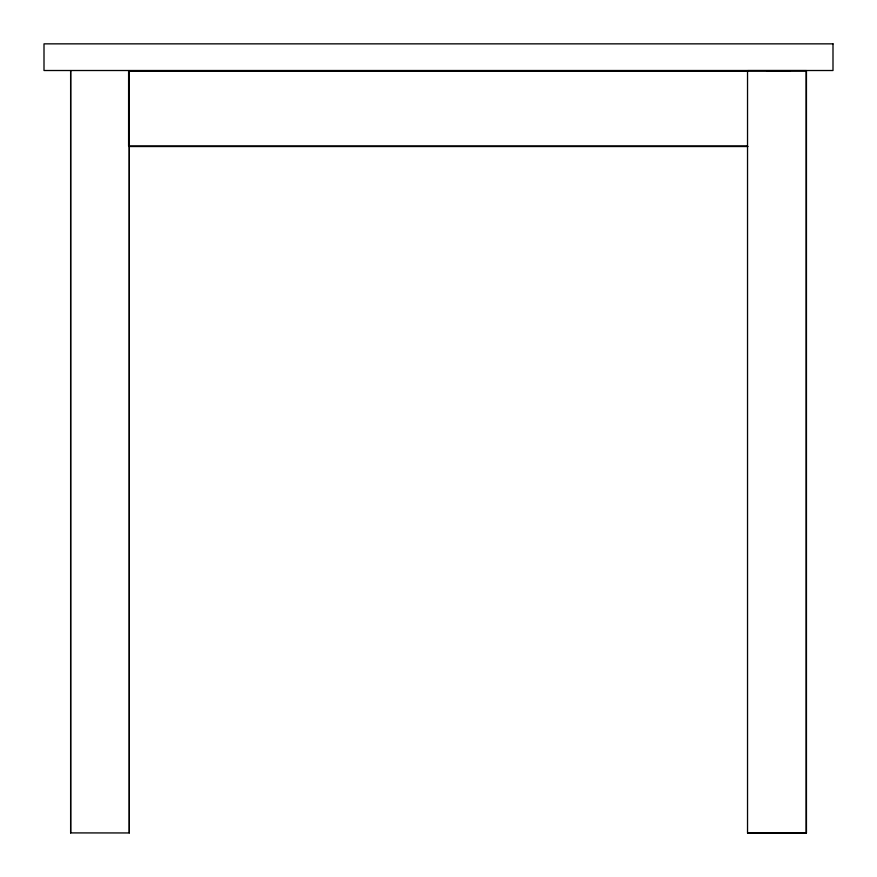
<?xml version="1.0" encoding="UTF-8"?>
<svg xmlns="http://www.w3.org/2000/svg" width="877" height="877" viewBox="0 0 877 877"><rect width="100%" height="100%" fill="white"/><g stroke="black" fill="none" stroke-linecap="round" stroke-linejoin="round"><path stroke-width="1.32" d="M747.807 70.609L806.445 70.609L806.445 832.953L747.807 832.953M747.511 71.333L128.601 71.333L128.601 145.977L747.511 145.977M766.728 71.333L790.177 71.333M129.04 146.525L747.96 146.525M129.303 144.519L129.303 832.953L70.631 832.909L70.631 70.566M129.281 70.566L129.281 832.909M70.653 70.609L70.653 832.953M832.997 43.85L44.003 43.85L44.003 70.511L832.997 70.511L832.997 43.85M806.171 70.807L747.533 70.807L747.533 833.15L806.171 833.15L806.171 70.807"/></g></svg>
